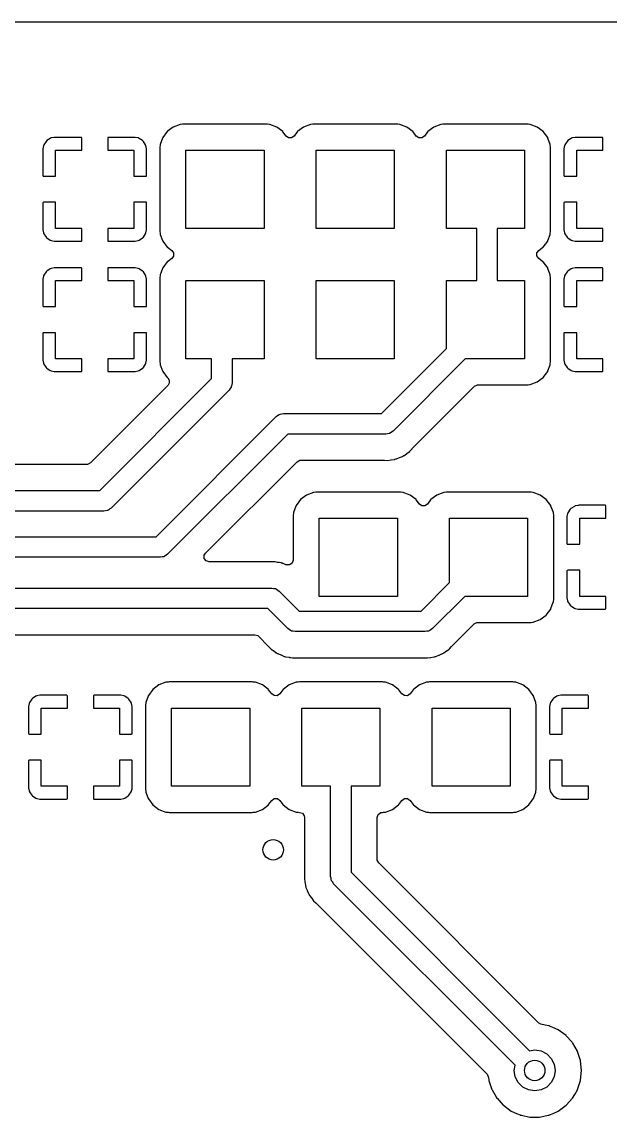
# Model space of a CAD drawing. Extents: x -0.18 to 2.18, y -0.18 to 2.58.
# Drawn here: x 1.201 to 1.652, y 1.736 to 2.576 of the extents above; entities that cross this region are included whole.
import ezdxf

# ---------------------------------------------------------------- set-up
doc = ezdxf.new("R2010")
doc.units = 0
doc.header["$MEASUREMENT"] = 0
doc.layers.add('BLACK', color=7, linetype='CONTINUOUS')

msp = doc.modelspace()

# ---------------------------------------------------------------- linework, layer by layer
at = {"layer": 'BLACK', "linetype": 'CONTINUOUS'}
for p, q in [((-0.172146, 2.57604), (2.17215, 2.57604)), ((1.31698, 2.49538), (1.31239, 2.49194)), ((1.32235, 2.49739), (1.31698, 2.49538)), ((1.32259, 2.49742), (1.32235, 2.49739)), ((1.32401, 2.49757), (1.32259, 2.49742)), ((1.32259, 2.49742), (1.32259, 2.49742)), ((1.3248, 2.49766), (1.32401, 2.49757)), ((1.38859, 2.49766), (1.3248, 2.49766)), ((1.38938, 2.49757), (1.38859, 2.49766)), ((1.39079, 2.49742), (1.38938, 2.49757)), ((1.39104, 2.49739), (1.39079, 2.49742)), ((1.39079, 2.49742), (1.39079, 2.49742)), ((1.39641, 2.49538), (1.39104, 2.49739)), ((1.40099, 2.49194), (1.39641, 2.49538)), ((1.41698, 2.49538), (1.41239, 2.49194)), ((1.42235, 2.49739), (1.41698, 2.49538)), ((1.42259, 2.49742), (1.42235, 2.49739)), ((1.42401, 2.49757), (1.42259, 2.49742)), ((1.42259, 2.49742), (1.42259, 2.49742)), ((1.4248, 2.49766), (1.42401, 2.49757)), ((1.48859, 2.49766), (1.4248, 2.49766)), ((1.48938, 2.49757), (1.48859, 2.49766)), ((1.49079, 2.49742), (1.48938, 2.49757)), ((1.49104, 2.49739), (1.49079, 2.49742)), ((1.49079, 2.49742), (1.49079, 2.49742)), ((1.49641, 2.49538), (1.49104, 2.49739)), ((1.50099, 2.49194), (1.49641, 2.49538)), ((1.51698, 2.49538), (1.51239, 2.49194)), ((1.52235, 2.49739), (1.51698, 2.49538)), ((1.52259, 2.49742), (1.52235, 2.49739)), ((1.52401, 2.49757), (1.52259, 2.49742)), ((1.52259, 2.49742), (1.52259, 2.49742)), ((1.5248, 2.49766), (1.52401, 2.49757)), ((1.58859, 2.49766), (1.5248, 2.49766)), ((1.58938, 2.49757), (1.58859, 2.49766)), ((1.59079, 2.49742), (1.58938, 2.49757)), ((1.59104, 2.49739), (1.59079, 2.49742)), ((1.59079, 2.49742), (1.59079, 2.49742)), ((1.59641, 2.49538), (1.59104, 2.49739)), ((1.60099, 2.49194), (1.59641, 2.49538)), ((1.22323, 2.48698), (1.22253, 2.4867)), ((1.22554, 2.48744), (1.22323, 2.48698)), ((1.22591, 2.48748), (1.22554, 2.48744)), ((1.24637, 2.48748), (1.22591, 2.48748)), ((1.24653, 2.48736), (1.24637, 2.48748)), ((1.24669, 2.48686), (1.24653, 2.48736)), ((1.24669, 2.47764), (1.24669, 2.48686)), ((1.26681, 2.48732), (1.26669, 2.48716)), ((1.26669, 2.48716), (1.26669, 2.47764)), ((1.26731, 2.48748), (1.26681, 2.48732)), ((1.28747, 2.48748), (1.26731, 2.48748)), ((1.28785, 2.48744), (1.28747, 2.48748)), ((1.29016, 2.48698), (1.28785, 2.48744)), ((1.29085, 2.4867), (1.29016, 2.48698)), ((1.30877, 2.48686), (1.30694, 2.48198)), ((1.30885, 2.48709), (1.30877, 2.48686)), ((1.30895, 2.48735), (1.30885, 2.48709)), ((1.30885, 2.48709), (1.30885, 2.48709)), ((1.31239, 2.49194), (1.30895, 2.48735)), ((1.40116, 2.49172), (1.40099, 2.49194)), ((1.40357, 2.4885), (1.40116, 2.49172)), ((1.40116, 2.49172), (1.40116, 2.49172)), ((1.40543, 2.48715), (1.40357, 2.4885)), ((1.40784, 2.48711), (1.40543, 2.48715)), ((1.40981, 2.4885), (1.40784, 2.48711)), ((1.41222, 2.49172), (1.40981, 2.4885)), ((1.41239, 2.49194), (1.41222, 2.49172)), ((1.41222, 2.49172), (1.41222, 2.49172)), ((1.50116, 2.49172), (1.50099, 2.49194)), ((1.50357, 2.4885), (1.50116, 2.49172)), ((1.50116, 2.49172), (1.50116, 2.49172)), ((1.50543, 2.48715), (1.50357, 2.4885)), ((1.50784, 2.48711), (1.50543, 2.48715)), ((1.50981, 2.4885), (1.50784, 2.48711)), ((1.51222, 2.49172), (1.50981, 2.4885)), ((1.51239, 2.49194), (1.51222, 2.49172)), ((1.51222, 2.49172), (1.51222, 2.49172)), ((1.60443, 2.48735), (1.60099, 2.49194)), ((1.60453, 2.48709), (1.60443, 2.48735)), ((1.60462, 2.48686), (1.60453, 2.48709)), ((1.60453, 2.48709), (1.60453, 2.48709)), ((1.60645, 2.48198), (1.60462, 2.48686)), ((1.62323, 2.48698), (1.62253, 2.4867)), ((1.62554, 2.48744), (1.62323, 2.48698)), ((1.62591, 2.48748), (1.62554, 2.48744)), ((1.64637, 2.48748), (1.62591, 2.48748)), ((1.64653, 2.48736), (1.64637, 2.48748)), ((1.64669, 2.48686), (1.64653, 2.48736)), ((1.64669, 2.47764), (1.64669, 2.48686)), ((1.21689, 2.47879), (1.21685, 2.47842)), ((1.21735, 2.4811), (1.21689, 2.47879)), ((1.21763, 2.4818), (1.21735, 2.4811)), ((1.21938, 2.48441), (1.21763, 2.4818)), ((1.21992, 2.48495), (1.21938, 2.48441)), ((1.22253, 2.4867), (1.21992, 2.48495)), ((1.29347, 2.48495), (1.29085, 2.4867)), ((1.294, 2.48441), (1.29347, 2.48495)), ((1.29575, 2.4818), (1.294, 2.48441)), ((1.29604, 2.4811), (1.29575, 2.4818)), ((1.2965, 2.47879), (1.29604, 2.4811)), ((1.29654, 2.47842), (1.2965, 2.47879)), ((1.30694, 2.48198), (1.30667, 2.47953)), ((1.30667, 2.47953), (1.30667, 2.41574)), ((1.60671, 2.47953), (1.60645, 2.48198)), ((1.60671, 2.41574), (1.60671, 2.47953)), ((1.61689, 2.47879), (1.61685, 2.47842)), ((1.61735, 2.4811), (1.61689, 2.47879)), ((1.61763, 2.4818), (1.61735, 2.4811)), ((1.61938, 2.48441), (1.61763, 2.4818)), ((1.61992, 2.48495), (1.61938, 2.48441)), ((1.62253, 2.4867), (1.61992, 2.48495)), ((1.21685, 2.47842), (1.21685, 2.45826)), ((1.22669, 2.45764), (1.22669, 2.47764)), ((1.22669, 2.47764), (1.24669, 2.47764)), ((1.26669, 2.47764), (1.28669, 2.47764)), ((1.28669, 2.47764), (1.28669, 2.45764)), ((1.29654, 2.45796), (1.29654, 2.47842)), ((1.32669, 2.41764), (1.32669, 2.47764)), ((1.32669, 2.47764), (1.38669, 2.47764)), ((1.38669, 2.47764), (1.38669, 2.41764)), ((1.42669, 2.41764), (1.42669, 2.47764)), ((1.42669, 2.47764), (1.48669, 2.47764)), ((1.48669, 2.47764), (1.48669, 2.41764)), ((1.52669, 2.41764), (1.52669, 2.47764)), ((1.52669, 2.47764), (1.58669, 2.47764)), ((1.58669, 2.47764), (1.58669, 2.41764)), ((1.61685, 2.47842), (1.61685, 2.45826)), ((1.62669, 2.45764), (1.62669, 2.47764)), ((1.62669, 2.47764), (1.64669, 2.47764)), ((1.21685, 2.45826), (1.21701, 2.45776)), ((1.21701, 2.45776), (1.21717, 2.45764)), ((1.21717, 2.45764), (1.22669, 2.45764)), ((1.28669, 2.45764), (1.29592, 2.45764)), ((1.29592, 2.45764), (1.29642, 2.4578)), ((1.29642, 2.4578), (1.29654, 2.45796)), ((1.61685, 2.45826), (1.61701, 2.45776)), ((1.61701, 2.45776), (1.61717, 2.45764)), ((1.61717, 2.45764), (1.62669, 2.45764)), ((1.21697, 2.43748), (1.21685, 2.43731)), ((1.21685, 2.43731), (1.21685, 2.41686)), ((1.21747, 2.43764), (1.21697, 2.43748)), ((1.22669, 2.43764), (1.21747, 2.43764)), ((1.22669, 2.41764), (1.22669, 2.43764)), ((1.29621, 2.43764), (1.28669, 2.43764)), ((1.28669, 2.43764), (1.28669, 2.41764)), ((1.29637, 2.43752), (1.29621, 2.43764)), ((1.29654, 2.43702), (1.29637, 2.43752)), ((1.29654, 2.41686), (1.29654, 2.43702)), ((1.61697, 2.43748), (1.61685, 2.43731)), ((1.61685, 2.43731), (1.61685, 2.41686)), ((1.61747, 2.43764), (1.61697, 2.43748)), ((1.62669, 2.43764), (1.61747, 2.43764)), ((1.62669, 2.41764), (1.62669, 2.43764)), ((1.21685, 2.41686), (1.21689, 2.41648)), ((1.21689, 2.41648), (1.21735, 2.41417)), ((1.21735, 2.41417), (1.21763, 2.41348)), ((1.21763, 2.41348), (1.21938, 2.41086)), ((1.24669, 2.41764), (1.22669, 2.41764)), ((1.24669, 2.40812), (1.24669, 2.41764)), ((1.28669, 2.41764), (1.26669, 2.41764)), ((1.26669, 2.41764), (1.26669, 2.40841)), ((1.294, 2.41086), (1.29575, 2.41348)), ((1.29575, 2.41348), (1.29604, 2.41417)), ((1.29604, 2.41417), (1.2965, 2.41648)), ((1.2965, 2.41648), (1.29654, 2.41686)), ((1.30667, 2.41574), (1.30694, 2.41329)), ((1.30694, 2.41329), (1.30702, 2.41307)), ((1.30702, 2.41307), (1.30881, 2.40829)), ((1.38669, 2.41764), (1.32669, 2.41764)), ((1.48669, 2.41764), (1.42669, 2.41764)), ((1.55, 2.41764), (1.52669, 2.41764)), ((1.55, 2.37764), (1.55, 2.41764)), ((1.58669, 2.41764), (1.56575, 2.41764)), ((1.56575, 2.41764), (1.56575, 2.37764)), ((1.60457, 2.40829), (1.60636, 2.41307)), ((1.60636, 2.41307), (1.60645, 2.41329)), ((1.60645, 2.41329), (1.60671, 2.41574)), ((1.61685, 2.41686), (1.61689, 2.41648)), ((1.61689, 2.41648), (1.61735, 2.41417)), ((1.61735, 2.41417), (1.61763, 2.41348)), ((1.61763, 2.41348), (1.61938, 2.41086)), ((1.64669, 2.41764), (1.62669, 2.41764)), ((1.64669, 2.40812), (1.64669, 2.41764)), ((1.21938, 2.41086), (1.21992, 2.41033)), ((1.21992, 2.41033), (1.22253, 2.40858)), ((1.22253, 2.40858), (1.22323, 2.40829)), ((1.22323, 2.40829), (1.22554, 2.40783)), ((1.22554, 2.40783), (1.22591, 2.4078)), ((1.22591, 2.4078), (1.24608, 2.4078)), ((1.24608, 2.4078), (1.24657, 2.40796)), ((1.24657, 2.40796), (1.24669, 2.40812)), ((1.26669, 2.40841), (1.26686, 2.40791)), ((1.26686, 2.40791), (1.26702, 2.4078)), ((1.26702, 2.4078), (1.28747, 2.4078)), ((1.28747, 2.4078), (1.28785, 2.40783)), ((1.28785, 2.40783), (1.29016, 2.40829)), ((1.29016, 2.40829), (1.29085, 2.40858)), ((1.29085, 2.40858), (1.29347, 2.41033)), ((1.29347, 2.41033), (1.294, 2.41086)), ((1.30881, 2.40829), (1.30895, 2.40793)), ((1.30895, 2.40793), (1.31239, 2.40334)), ((1.31239, 2.40334), (1.31261, 2.40317)), ((1.31261, 2.40317), (1.31261, 2.40317)), ((1.31261, 2.40317), (1.31583, 2.40076)), ((1.59755, 2.40076), (1.60077, 2.40317)), ((1.60077, 2.40317), (1.60099, 2.40334)), ((1.60077, 2.40317), (1.60077, 2.40317)), ((1.60099, 2.40334), (1.60443, 2.40793)), ((1.60443, 2.40793), (1.60457, 2.40829)), ((1.61938, 2.41086), (1.61992, 2.41033)), ((1.61992, 2.41033), (1.62253, 2.40858)), ((1.62253, 2.40858), (1.62323, 2.40829)), ((1.62323, 2.40829), (1.62554, 2.40783)), ((1.62554, 2.40783), (1.62591, 2.4078)), ((1.62591, 2.4078), (1.64608, 2.4078)), ((1.64608, 2.4078), (1.64657, 2.40796)), ((1.64657, 2.40796), (1.64669, 2.40812)), ((1.31583, 2.39452), (1.31261, 2.39211)), ((1.31583, 2.40076), (1.31722, 2.39879)), ((1.31718, 2.39638), (1.31583, 2.39452)), ((1.31722, 2.39879), (1.31718, 2.39638)), ((1.59617, 2.39649), (1.5962, 2.3989)), ((1.59755, 2.39452), (1.59617, 2.39649)), ((1.5962, 2.3989), (1.59755, 2.40076)), ((1.60077, 2.39211), (1.59755, 2.39452)), ((1.22253, 2.3867), (1.21992, 2.38495)), ((1.22323, 2.38698), (1.22253, 2.3867)), ((1.22554, 2.38744), (1.22323, 2.38698)), ((1.22591, 2.38748), (1.22554, 2.38744)), ((1.24637, 2.38748), (1.22591, 2.38748)), ((1.24653, 2.38736), (1.24637, 2.38748)), ((1.24669, 2.38686), (1.24653, 2.38736)), ((1.24669, 2.37764), (1.24669, 2.38686)), ((1.26681, 2.38732), (1.26669, 2.38716)), ((1.26669, 2.38716), (1.26669, 2.37764)), ((1.26731, 2.38748), (1.26681, 2.38732)), ((1.28747, 2.38748), (1.26731, 2.38748)), ((1.28785, 2.38744), (1.28747, 2.38748)), ((1.29016, 2.38698), (1.28785, 2.38744)), ((1.29085, 2.3867), (1.29016, 2.38698)), ((1.29347, 2.38495), (1.29085, 2.3867)), ((1.30877, 2.38686), (1.30694, 2.38198)), ((1.30885, 2.38709), (1.30877, 2.38686)), ((1.30895, 2.38735), (1.30885, 2.38709)), ((1.30885, 2.38709), (1.30885, 2.38709)), ((1.31239, 2.39194), (1.30895, 2.38735)), ((1.31261, 2.39211), (1.31239, 2.39194)), ((1.31261, 2.39211), (1.31261, 2.39211)), ((1.60099, 2.39194), (1.60077, 2.39211)), ((1.60077, 2.39211), (1.60077, 2.39211)), ((1.60443, 2.38735), (1.60099, 2.39194)), ((1.60453, 2.38709), (1.60443, 2.38735)), ((1.60462, 2.38686), (1.60453, 2.38709)), ((1.60453, 2.38709), (1.60453, 2.38709)), ((1.60645, 2.38198), (1.60462, 2.38686)), ((1.62253, 2.3867), (1.61992, 2.38495)), ((1.62323, 2.38698), (1.62253, 2.3867)), ((1.62554, 2.38744), (1.62323, 2.38698)), ((1.62591, 2.38748), (1.62554, 2.38744)), ((1.64637, 2.38748), (1.62591, 2.38748)), ((1.64653, 2.38736), (1.64637, 2.38748)), ((1.64669, 2.38686), (1.64653, 2.38736)), ((1.64669, 2.37764), (1.64669, 2.38686)), ((1.21689, 2.37879), (1.21685, 2.37842)), ((1.21685, 2.37842), (1.21685, 2.35826)), ((1.21735, 2.3811), (1.21689, 2.37879)), ((1.21763, 2.3818), (1.21735, 2.3811)), ((1.21938, 2.38441), (1.21763, 2.3818)), ((1.21992, 2.38495), (1.21938, 2.38441)), ((1.22669, 2.35764), (1.22669, 2.37764)), ((1.22669, 2.37764), (1.24669, 2.37764)), ((1.26669, 2.37764), (1.28669, 2.37764)), ((1.28669, 2.37764), (1.28669, 2.35764)), ((1.294, 2.38441), (1.29347, 2.38495)), ((1.29575, 2.3818), (1.294, 2.38441)), ((1.29604, 2.3811), (1.29575, 2.3818)), ((1.2965, 2.37879), (1.29604, 2.3811)), ((1.29654, 2.37842), (1.2965, 2.37879)), ((1.29654, 2.35796), (1.29654, 2.37842)), ((1.30694, 2.38198), (1.30667, 2.37953)), ((1.30667, 2.37953), (1.30667, 2.31574)), ((1.32669, 2.31764), (1.32669, 2.37764)), ((1.32669, 2.37764), (1.38669, 2.37764)), ((1.38669, 2.37764), (1.38669, 2.31764)), ((1.42669, 2.31764), (1.42669, 2.37764)), ((1.42669, 2.37764), (1.48669, 2.37764)), ((1.48669, 2.37764), (1.48669, 2.31764)), ((1.52669, 2.32543), (1.52669, 2.37764)), ((1.52669, 2.37764), (1.55, 2.37764)), ((1.56575, 2.37764), (1.58669, 2.37764)), ((1.58669, 2.37764), (1.58669, 2.31764)), ((1.60671, 2.37953), (1.60645, 2.38198)), ((1.60671, 2.31574), (1.60671, 2.37953)), ((1.61689, 2.37879), (1.61685, 2.37842)), ((1.61685, 2.37842), (1.61685, 2.35826)), ((1.61735, 2.3811), (1.61689, 2.37879)), ((1.61763, 2.3818), (1.61735, 2.3811)), ((1.61938, 2.38441), (1.61763, 2.3818)), ((1.61992, 2.38495), (1.61938, 2.38441)), ((1.62669, 2.35764), (1.62669, 2.37764)), ((1.62669, 2.37764), (1.64669, 2.37764)), ((1.21685, 2.35826), (1.21701, 2.35776)), ((1.21701, 2.35776), (1.21717, 2.35764)), ((1.21717, 2.35764), (1.22669, 2.35764)), ((1.28669, 2.35764), (1.29592, 2.35764)), ((1.29592, 2.35764), (1.29642, 2.3578)), ((1.29642, 2.3578), (1.29654, 2.35796)), ((1.61685, 2.35826), (1.61701, 2.35776)), ((1.61701, 2.35776), (1.61717, 2.35764)), ((1.61717, 2.35764), (1.62669, 2.35764)), ((1.21697, 2.33748), (1.21685, 2.33731)), ((1.21685, 2.33731), (1.21685, 2.31686)), ((1.21747, 2.33764), (1.21697, 2.33748)), ((1.22669, 2.33764), (1.21747, 2.33764)), ((1.22669, 2.31764), (1.22669, 2.33764)), ((1.29621, 2.33764), (1.28669, 2.33764)), ((1.28669, 2.33764), (1.28669, 2.31764)), ((1.29637, 2.33752), (1.29621, 2.33764)), ((1.29654, 2.33702), (1.29637, 2.33752)), ((1.29654, 2.31686), (1.29654, 2.33702)), ((1.61697, 2.33748), (1.61685, 2.33731)), ((1.61685, 2.33731), (1.61685, 2.31686)), ((1.61747, 2.33764), (1.61697, 2.33748)), ((1.62669, 2.33764), (1.61747, 2.33764)), ((1.62669, 2.31764), (1.62669, 2.33764)), ((1.47686, 2.27559), (1.52669, 2.32543)), ((1.21685, 2.31686), (1.21689, 2.31648)), ((1.21689, 2.31648), (1.21735, 2.31417)), ((1.21735, 2.31417), (1.21763, 2.31348)), ((1.21763, 2.31348), (1.21938, 2.31086)), ((1.21938, 2.31086), (1.21992, 2.31033)), ((1.24669, 2.31764), (1.22669, 2.31764)), ((1.24669, 2.30812), (1.24669, 2.31764)), ((1.28669, 2.31764), (1.26669, 2.31764)), ((1.26669, 2.31764), (1.26669, 2.30841)), ((1.29347, 2.31033), (1.294, 2.31086)), ((1.294, 2.31086), (1.29575, 2.31348)), ((1.29575, 2.31348), (1.29604, 2.31417)), ((1.29604, 2.31417), (1.2965, 2.31648)), ((1.2965, 2.31648), (1.29654, 2.31686)), ((1.30667, 2.31574), (1.30694, 2.31329)), ((1.30694, 2.31329), (1.30702, 2.31307)), ((1.30702, 2.31307), (1.30881, 2.30829)), ((1.34646, 2.31764), (1.32669, 2.31764)), ((1.34646, 2.30247), (1.34646, 2.31764)), ((1.38669, 2.31764), (1.3622, 2.31764)), ((1.3622, 2.31764), (1.3622, 2.2992)), ((1.48669, 2.31764), (1.42669, 2.31764)), ((1.54117, 2.31764), (1.48568, 2.26214)), ((1.58669, 2.31764), (1.54117, 2.31764)), ((1.60457, 2.30829), (1.60636, 2.31307)), ((1.60636, 2.31307), (1.60645, 2.31329)), ((1.60645, 2.31329), (1.60671, 2.31574)), ((1.61685, 2.31686), (1.61689, 2.31648)), ((1.61689, 2.31648), (1.61735, 2.31417)), ((1.61735, 2.31417), (1.61763, 2.31348)), ((1.61763, 2.31348), (1.61938, 2.31086)), ((1.61938, 2.31086), (1.61992, 2.31033)), ((1.64669, 2.31764), (1.62669, 2.31764)), ((1.64669, 2.30812), (1.64669, 2.31764)), ((1.21992, 2.31033), (1.22253, 2.30858)), ((1.22253, 2.30858), (1.22323, 2.30829)), ((1.22323, 2.30829), (1.22554, 2.30783)), ((1.22554, 2.30783), (1.22591, 2.3078)), ((1.22591, 2.3078), (1.24608, 2.3078)), ((1.24608, 2.3078), (1.24657, 2.30796)), ((1.24657, 2.30796), (1.24669, 2.30812)), ((1.26052, 2.21654), (1.34646, 2.30247)), ((1.26669, 2.30841), (1.26686, 2.30791)), ((1.26686, 2.30791), (1.26702, 2.3078)), ((1.26702, 2.3078), (1.28747, 2.3078)), ((1.28747, 2.3078), (1.28785, 2.30783)), ((1.28785, 2.30783), (1.29016, 2.30829)), ((1.29016, 2.30829), (1.29085, 2.30858)), ((1.29085, 2.30858), (1.29347, 2.31033)), ((1.30881, 2.30829), (1.30895, 2.30793)), ((1.30895, 2.30793), (1.31239, 2.30334)), ((1.31239, 2.30334), (1.31261, 2.30317)), ((1.31261, 2.30317), (1.31281, 2.30297)), ((1.31281, 2.30297), (1.31277, 2.30293)), ((1.31277, 2.30293), (1.31396, 2.30123)), ((1.59641, 2.2999), (1.60099, 2.30334)), ((1.60099, 2.30334), (1.60443, 2.30793)), ((1.60443, 2.30793), (1.60457, 2.30829)), ((1.61992, 2.31033), (1.62253, 2.30858)), ((1.62253, 2.30858), (1.62323, 2.30829)), ((1.62323, 2.30829), (1.62554, 2.30783)), ((1.62554, 2.30783), (1.62591, 2.3078)), ((1.62591, 2.3078), (1.64608, 2.3078)), ((1.64608, 2.3078), (1.64657, 2.30796)), ((1.64657, 2.30796), (1.64669, 2.30812)), ((1.31299, 2.29732), (1.25337, 2.2377)), ((1.3599, 2.29364), (1.26934, 2.20308)), ((1.31393, 2.29882), (1.31299, 2.29732)), ((1.31396, 2.30123), (1.31393, 2.29882)), ((1.3606, 2.29476), (1.3599, 2.29364)), ((1.36142, 2.29579), (1.3606, 2.29476)), ((1.36152, 2.29623), (1.36142, 2.29579)), ((1.36176, 2.29661), (1.36152, 2.29623)), ((1.36191, 2.29792), (1.36176, 2.29661)), ((1.3622, 2.2992), (1.36191, 2.29792)), ((1.50051, 2.24866), (1.54833, 2.29648)), ((1.54833, 2.29648), (1.55047, 2.29757)), ((1.55047, 2.29757), (1.55108, 2.29762)), ((1.55108, 2.29762), (1.58859, 2.29762)), ((1.58859, 2.29762), (1.58938, 2.2977)), ((1.58938, 2.2977), (1.59079, 2.29786)), ((1.59079, 2.29786), (1.59104, 2.29788)), ((1.59079, 2.29786), (1.59079, 2.29786)), ((1.59104, 2.29788), (1.59641, 2.2999)), ((1.30383, 2.1811), (1.39602, 2.27329)), ((1.39602, 2.27329), (1.39713, 2.27399)), ((1.39713, 2.27399), (1.39816, 2.27481)), ((1.39816, 2.27481), (1.3986, 2.27491)), ((1.3986, 2.27491), (1.39899, 2.27515)), ((1.39899, 2.27515), (1.40029, 2.2753)), ((1.40029, 2.2753), (1.40157, 2.27559)), ((1.40157, 2.27559), (1.47686, 2.27559)), ((1.4814, 2.26014), (1.48012, 2.25984)), ((1.48271, 2.26028), (1.4814, 2.26014)), ((1.48309, 2.26052), (1.48271, 2.26028)), ((1.48353, 2.26062), (1.48309, 2.26052)), ((1.48456, 2.26144), (1.48353, 2.26062)), ((1.48568, 2.26214), (1.48456, 2.26144)), ((1.40484, 2.25984), (1.31264, 2.16765)), ((1.48012, 2.25984), (1.40484, 2.25984)), ((1.49344, 2.24303), (1.49408, 2.24338)), ((1.49408, 2.24338), (1.49442, 2.24353)), ((1.49442, 2.24353), (1.49644, 2.24508)), ((1.49644, 2.24508), (1.4966, 2.2452)), ((1.4966, 2.2452), (1.49851, 2.24651)), ((1.49851, 2.24651), (1.4987, 2.24664)), ((1.4987, 2.24664), (1.50035, 2.24849)), ((1.50035, 2.24849), (1.50051, 2.24866)), ((1.25061, 2.23656), (0.804252, 2.23656)), ((1.25122, 2.2366), (1.25061, 2.23656)), ((1.25337, 2.2377), (1.25122, 2.2366)), ((1.34171, 2.16841), (1.41199, 2.23868)), ((1.41199, 2.23868), (1.41413, 2.23977)), ((1.41413, 2.23977), (1.41474, 2.23982)), ((1.41474, 2.23982), (1.47902, 2.23982)), ((1.47902, 2.23982), (1.47928, 2.23981)), ((1.47928, 2.23981), (1.48159, 2.23966)), ((1.48159, 2.23966), (1.48182, 2.2397)), ((1.48182, 2.2397), (1.48409, 2.24009)), ((1.48182, 2.2397), (1.48182, 2.2397)), ((1.48409, 2.24009), (1.4843, 2.24012)), ((1.4843, 2.24012), (1.48659, 2.2404)), ((1.48659, 2.2404), (1.48682, 2.24043)), ((1.48659, 2.2404), (1.48659, 2.2404)), ((1.48682, 2.24043), (1.48704, 2.24051)), ((1.48704, 2.24051), (1.48717, 2.24056)), ((1.48704, 2.24051), (1.48704, 2.24051)), ((1.48717, 2.24056), (1.48787, 2.24075)), ((1.48787, 2.24075), (1.48791, 2.24076)), ((1.48791, 2.24076), (1.48824, 2.24082)), ((1.48824, 2.24082), (1.49057, 2.24184)), ((1.49057, 2.24184), (1.49076, 2.24192)), ((1.49076, 2.24192), (1.49292, 2.24273)), ((1.49292, 2.24273), (1.49314, 2.24282)), ((1.49314, 2.24282), (1.49344, 2.24303)), ((0.80315, 2.21654), (1.26052, 2.21654)), ((1.41475, 2.20966), (1.41131, 2.20507)), ((1.41934, 2.2131), (1.41475, 2.20966)), ((1.42471, 2.21511), (1.41934, 2.2131)), ((1.42495, 2.21513), (1.42471, 2.21511)), ((1.42496, 2.21513), (1.42495, 2.21513)), ((1.42637, 2.21529), (1.42496, 2.21513)), ((1.42716, 2.21537), (1.42637, 2.21529)), ((1.49095, 2.21537), (1.42716, 2.21537)), ((1.49174, 2.21529), (1.49095, 2.21537)), ((1.49316, 2.21513), (1.49174, 2.21529)), ((1.4934, 2.21511), (1.49316, 2.21513)), ((1.49316, 2.21513), (1.49316, 2.21513)), ((1.49877, 2.2131), (1.4934, 2.21511)), ((1.50336, 2.20966), (1.49877, 2.2131)), ((1.50352, 2.20943), (1.50336, 2.20966)), ((1.51475, 2.20966), (1.51459, 2.20943)), ((1.51934, 2.2131), (1.51475, 2.20966)), ((1.52471, 2.21511), (1.51934, 2.2131)), ((1.52495, 2.21513), (1.52471, 2.21511)), ((1.52496, 2.21513), (1.52495, 2.21513)), ((1.52637, 2.21529), (1.52496, 2.21513)), ((1.52716, 2.21537), (1.52637, 2.21529)), ((1.59095, 2.21537), (1.52716, 2.21537)), ((1.59174, 2.21529), (1.59095, 2.21537)), ((1.59316, 2.21513), (1.59174, 2.21529)), ((1.5934, 2.21511), (1.59316, 2.21513)), ((1.59316, 2.21513), (1.59316, 2.21513)), ((1.59877, 2.2131), (1.5934, 2.21511)), ((1.60336, 2.20966), (1.59877, 2.2131)), ((1.6068, 2.20507), (1.60336, 2.20966)), ((1.26637, 2.20123), (1.26506, 2.20108)), ((1.26675, 2.20147), (1.26637, 2.20123)), ((1.26719, 2.20157), (1.26675, 2.20147)), ((1.26822, 2.20239), (1.26719, 2.20157)), ((1.26934, 2.20308), (1.26822, 2.20239)), ((1.41113, 2.20458), (1.4093, 2.1997)), ((1.41122, 2.20481), (1.41113, 2.20458)), ((1.41131, 2.20507), (1.41122, 2.20481)), ((1.41122, 2.20481), (1.41122, 2.20481)), ((1.50594, 2.20621), (1.50352, 2.20943)), ((1.50352, 2.20943), (1.50352, 2.20943)), ((1.5078, 2.20486), (1.50594, 2.20621)), ((1.5102, 2.20483), (1.5078, 2.20486)), ((1.51217, 2.20621), (1.5102, 2.20483)), ((1.51459, 2.20943), (1.51217, 2.20621)), ((1.51459, 2.20943), (1.51459, 2.20943)), ((1.60689, 2.20481), (1.6068, 2.20507)), ((1.60698, 2.20458), (1.60689, 2.20481)), ((1.60689, 2.20481), (1.60689, 2.20481)), ((1.60881, 2.1997), (1.60698, 2.20458)), ((1.62175, 2.20213), (1.62, 2.19951)), ((1.62228, 2.20266), (1.62175, 2.20213)), ((1.6249, 2.20441), (1.62228, 2.20266)), ((1.62559, 2.2047), (1.6249, 2.20441)), ((1.6279, 2.20516), (1.62559, 2.2047)), ((1.62828, 2.2052), (1.6279, 2.20516)), ((1.64873, 2.2052), (1.62828, 2.2052)), ((1.64889, 2.20508), (1.64873, 2.2052)), ((1.64906, 2.20458), (1.64889, 2.20508)), ((1.64906, 2.19535), (1.64906, 2.20458)), ((1.26378, 2.20079), (0.806411, 2.20079)), ((1.26506, 2.20108), (1.26378, 2.20079)), ((1.4093, 2.1997), (1.40904, 2.19725)), ((1.40904, 2.19725), (1.40904, 2.16315)), ((1.42906, 2.13535), (1.42906, 2.19535)), ((1.42906, 2.19535), (1.48906, 2.19535)), ((1.48906, 2.19535), (1.48906, 2.13535)), ((1.52906, 2.1459), (1.52906, 2.19535)), ((1.52906, 2.19535), (1.58906, 2.19535)), ((1.58906, 2.19535), (1.58906, 2.13535)), ((1.60907, 2.19725), (1.60881, 2.1997)), ((1.60907, 2.13346), (1.60907, 2.19725)), ((1.61925, 2.19651), (1.61921, 2.19613)), ((1.61921, 2.19613), (1.61921, 2.17597)), ((1.61971, 2.19882), (1.61925, 2.19651)), ((1.62, 2.19951), (1.61971, 2.19882)), ((1.62906, 2.17535), (1.62906, 2.19535)), ((1.62906, 2.19535), (1.64906, 2.19535)), ((0.929134, 2.1811), (1.30383, 2.1811)), ((1.31264, 2.16765), (1.31153, 2.16695)), ((1.34076, 2.16685), (1.34171, 2.16841)), ((1.61921, 2.17597), (1.61937, 2.17547)), ((1.61937, 2.17547), (1.61954, 2.17535)), ((1.61954, 2.17535), (1.62906, 2.17535)), ((1.30709, 2.16535), (0.932395, 2.16535)), ((1.30837, 2.16565), (1.30709, 2.16535)), ((1.30968, 2.16579), (1.30837, 2.16565)), ((1.31006, 2.16603), (1.30968, 2.16579)), ((1.3105, 2.16613), (1.31006, 2.16603)), ((1.31153, 2.16695), (1.3105, 2.16613)), ((1.34076, 2.16445), (1.34076, 2.16685)), ((1.34218, 2.1625), (1.34076, 2.16445)), ((1.34447, 2.16175), (1.34218, 2.1625)), ((1.39182, 2.16175), (1.34447, 2.16175)), ((1.39204, 2.16176), (1.39182, 2.16175)), ((1.39209, 2.16176), (1.39204, 2.16176)), ((1.39452, 2.1619), (1.39209, 2.16176)), ((1.39529, 2.16176), (1.39452, 2.1619)), ((1.39702, 2.16144), (1.39529, 2.16176)), ((1.39722, 2.16141), (1.39702, 2.16144)), ((1.39828, 2.16127), (1.39722, 2.16141)), ((1.39974, 2.16107), (1.39828, 2.16127)), ((1.40009, 2.16094), (1.39974, 2.16107)), ((1.40079, 2.16074), (1.40009, 2.16094)), ((1.40093, 2.16071), (1.40079, 2.16074)), ((1.40116, 2.16067), (1.40093, 2.16071)), ((1.40093, 2.16071), (1.40093, 2.16071)), ((1.40137, 2.16057), (1.40116, 2.16067)), ((1.40348, 2.15962), (1.40137, 2.16057)), ((1.40137, 2.16057), (1.40137, 2.16057)), ((1.40366, 2.15954), (1.40348, 2.15962)), ((1.4037, 2.15953), (1.40366, 2.15954)), ((1.40372, 2.15952), (1.4037, 2.15953)), ((1.40634, 2.15945), (1.40372, 2.15952)), ((1.40829, 2.16086), (1.40634, 2.15945)), ((1.40904, 2.16315), (1.40829, 2.16086)), ((1.61933, 2.15519), (1.61921, 2.15503)), ((1.61921, 2.15503), (1.61921, 2.13458)), ((1.61983, 2.15535), (1.61933, 2.15519)), ((1.62906, 2.15535), (1.61983, 2.15535)), ((1.62906, 2.13535), (1.62906, 2.15535)), ((1.50719, 2.12404), (1.52906, 2.1459)), ((1.04094, 2.14173), (1.39277, 2.14173)), ((1.39277, 2.14173), (1.39405, 2.14144)), ((1.39405, 2.14144), (1.39536, 2.14129)), ((1.39536, 2.14129), (1.39574, 2.14105)), ((1.39574, 2.14105), (1.39618, 2.14095)), ((1.39618, 2.14095), (1.39721, 2.14013)), ((1.39721, 2.14013), (1.39832, 2.13943)), ((1.39832, 2.13943), (1.41371, 2.12404)), ((1.48906, 2.13535), (1.42906, 2.13535)), ((1.54078, 2.13535), (1.51601, 2.11058)), ((1.58906, 2.13535), (1.54078, 2.13535)), ((1.61921, 2.13458), (1.61925, 2.1342)), ((1.61925, 2.1342), (1.61971, 2.13189)), ((1.64906, 2.13535), (1.62906, 2.13535)), ((1.64906, 2.12584), (1.64906, 2.13535)), ((1.38949, 2.12598), (1.04421, 2.12598)), ((1.40488, 2.11059), (1.38949, 2.12598)), ((1.60336, 2.12105), (1.6068, 2.12564)), ((1.6068, 2.12564), (1.60693, 2.12601)), ((1.60693, 2.12601), (1.60872, 2.13078)), ((1.60872, 2.13078), (1.60881, 2.13101)), ((1.60881, 2.13101), (1.60907, 2.13346)), ((1.61971, 2.13189), (1.62, 2.13119)), ((1.62, 2.13119), (1.62175, 2.12858)), ((1.62175, 2.12858), (1.62228, 2.12804)), ((1.62228, 2.12804), (1.6249, 2.1263)), ((1.6249, 2.1263), (1.62559, 2.12601)), ((1.62559, 2.12601), (1.6279, 2.12555)), ((1.64844, 2.12551), (1.64894, 2.12567)), ((1.64894, 2.12567), (1.64906, 2.12584)), ((1.41371, 2.12404), (1.50719, 2.12404)), ((1.5934, 2.1156), (1.59877, 2.11761)), ((1.59877, 2.11761), (1.60336, 2.12105)), ((1.6279, 2.12555), (1.62828, 2.12551)), ((1.62828, 2.12551), (1.64844, 2.12551)), ((1.406, 2.10989), (1.40488, 2.11059)), ((1.40703, 2.10907), (1.406, 2.10989)), ((1.40747, 2.10897), (1.40703, 2.10907)), ((1.40785, 2.10873), (1.40747, 2.10897)), ((1.51343, 2.10897), (1.51304, 2.10872)), ((1.51387, 2.10907), (1.51343, 2.10897)), ((1.5149, 2.10989), (1.51387, 2.10907)), ((1.51601, 2.11058), (1.5149, 2.10989)), ((1.53084, 2.0971), (1.54793, 2.11419)), ((1.54793, 2.11419), (1.55008, 2.11529)), ((1.55008, 2.11529), (1.55069, 2.11533)), ((1.55069, 2.11533), (1.59095, 2.11533)), ((1.59095, 2.11533), (1.59174, 2.11542)), ((1.59174, 2.11542), (1.59316, 2.11557)), ((1.59316, 2.11557), (1.5934, 2.1156)), ((1.59316, 2.11557), (1.59316, 2.11557)), ((1.05411, 2.10596), (1.37959, 2.10596)), ((1.37959, 2.10596), (1.38188, 2.10522)), ((1.38188, 2.10522), (1.38234, 2.10482)), ((1.38234, 2.10482), (1.38995, 2.09722)), ((1.40916, 2.10858), (1.40785, 2.10873)), ((1.41044, 2.10829), (1.40916, 2.10858)), ((1.51045, 2.10829), (1.41044, 2.10829)), ((1.51173, 2.10858), (1.51045, 2.10829)), ((1.51304, 2.10872), (1.51173, 2.10858)), ((1.38995, 2.09722), (1.39013, 2.09702)), ((1.39013, 2.09702), (1.39165, 2.09528)), ((1.39165, 2.09528), (1.39184, 2.09514)), ((1.39184, 2.09514), (1.39184, 2.09514)), ((1.39184, 2.09514), (1.39212, 2.09495)), ((1.39212, 2.09495), (1.39373, 2.09382)), ((1.39373, 2.09382), (1.39389, 2.0937)), ((1.39389, 2.0937), (1.3959, 2.09213)), ((1.3959, 2.09213), (1.39623, 2.09197)), ((1.52442, 2.09183), (1.52476, 2.09198)), ((1.52476, 2.09198), (1.52677, 2.09352)), ((1.52677, 2.09352), (1.52694, 2.09364)), ((1.52694, 2.09364), (1.52884, 2.09495)), ((1.52884, 2.09495), (1.52903, 2.09508)), ((1.52903, 2.09508), (1.53069, 2.09694)), ((1.53069, 2.09694), (1.53084, 2.0971)), ((1.39623, 2.09197), (1.39687, 2.09161)), ((1.39687, 2.09161), (1.39717, 2.0914)), ((1.39717, 2.0914), (1.39774, 2.09118)), ((1.39774, 2.09118), (1.39954, 2.09047)), ((1.39954, 2.09047), (1.39973, 2.09039)), ((1.39973, 2.09039), (1.40205, 2.08935)), ((1.40205, 2.08935), (1.40228, 2.08931)), ((1.40228, 2.08931), (1.40228, 2.08931)), ((1.40228, 2.08931), (1.40241, 2.08928)), ((1.40241, 2.08928), (1.40312, 2.08908)), ((1.40312, 2.08908), (1.40325, 2.08903)), ((1.40325, 2.08903), (1.40325, 2.08903)), ((1.40325, 2.08903), (1.40346, 2.08895)), ((1.40346, 2.08895), (1.40599, 2.08861)), ((1.40599, 2.08861), (1.40619, 2.08858)), ((1.40619, 2.08858), (1.40693, 2.08844)), ((1.40693, 2.08844), (1.40846, 2.08816)), ((1.40846, 2.08816), (1.40846, 2.08816)), ((1.40846, 2.08816), (1.40869, 2.08812)), ((1.40869, 2.08812), (1.411, 2.08825)), ((1.411, 2.08825), (1.41117, 2.08826)), ((1.41117, 2.08826), (1.41139, 2.08827)), ((1.41139, 2.08827), (1.50935, 2.08827)), ((1.50935, 2.08827), (1.50962, 2.08826)), ((1.50962, 2.08826), (1.51192, 2.0881)), ((1.51192, 2.0881), (1.51215, 2.08814)), ((1.51215, 2.08814), (1.51443, 2.08854)), ((1.51215, 2.08814), (1.51215, 2.08814)), ((1.51443, 2.08854), (1.51463, 2.08857)), ((1.51463, 2.08857), (1.51692, 2.08885)), ((1.51692, 2.08885), (1.51715, 2.08887)), ((1.51692, 2.08885), (1.51692, 2.08885)), ((1.51715, 2.08887), (1.51737, 2.08896)), ((1.51737, 2.08896), (1.5175, 2.089)), ((1.51737, 2.08896), (1.51737, 2.08896)), ((1.5175, 2.089), (1.51821, 2.0892)), ((1.51821, 2.0892), (1.51824, 2.0892)), ((1.51824, 2.0892), (1.51857, 2.08926)), ((1.51857, 2.08926), (1.5209, 2.09028)), ((1.5209, 2.09028), (1.52109, 2.09036)), ((1.52109, 2.09036), (1.52325, 2.09118)), ((1.52325, 2.09118), (1.52347, 2.09126)), ((1.52347, 2.09126), (1.52378, 2.09147)), ((1.52378, 2.09147), (1.52442, 2.09183)), ((1.30596, 2.06743), (1.30137, 2.06399)), ((1.31133, 2.06944), (1.30596, 2.06743)), ((1.31157, 2.06947), (1.31133, 2.06944)), ((1.31299, 2.06962), (1.31157, 2.06947)), ((1.31157, 2.06947), (1.31157, 2.06947)), ((1.31377, 2.0697), (1.31299, 2.06962)), ((1.37756, 2.0697), (1.31377, 2.0697)), ((1.37835, 2.06962), (1.37756, 2.0697)), ((1.37977, 2.06947), (1.37835, 2.06962)), ((1.38001, 2.06944), (1.37977, 2.06947)), ((1.37977, 2.06947), (1.37977, 2.06947)), ((1.38538, 2.06743), (1.38001, 2.06944)), ((1.38997, 2.06399), (1.38538, 2.06743)), ((1.40596, 2.06743), (1.40137, 2.06399)), ((1.41133, 2.06944), (1.40596, 2.06743)), ((1.41157, 2.06947), (1.41133, 2.06944)), ((1.41299, 2.06962), (1.41157, 2.06947)), ((1.41157, 2.06947), (1.41157, 2.06947)), ((1.41377, 2.0697), (1.41299, 2.06962)), ((1.47756, 2.0697), (1.41377, 2.0697)), ((1.47835, 2.06962), (1.47756, 2.0697)), ((1.47977, 2.06947), (1.47835, 2.06962)), ((1.48001, 2.06944), (1.47977, 2.06947)), ((1.47977, 2.06947), (1.47977, 2.06947)), ((1.48538, 2.06743), (1.48001, 2.06944)), ((1.48997, 2.06399), (1.48538, 2.06743)), ((1.50596, 2.06743), (1.50137, 2.06399)), ((1.51133, 2.06944), (1.50596, 2.06743)), ((1.51157, 2.06947), (1.51133, 2.06944)), ((1.51299, 2.06962), (1.51157, 2.06947)), ((1.51157, 2.06947), (1.51157, 2.06947)), ((1.51377, 2.0697), (1.51299, 2.06962)), ((1.57756, 2.0697), (1.51377, 2.0697)), ((1.57835, 2.06962), (1.57756, 2.0697)), ((1.57977, 2.06947), (1.57835, 2.06962)), ((1.58001, 2.06944), (1.57977, 2.06947)), ((1.57977, 2.06947), (1.57977, 2.06947)), ((1.58538, 2.06743), (1.58001, 2.06944)), ((1.58997, 2.06399), (1.58538, 2.06743)), ((1.21151, 2.05874), (1.20889, 2.05699)), ((1.21221, 2.05903), (1.21151, 2.05874)), ((1.21451, 2.05949), (1.21221, 2.05903)), ((1.21489, 2.05953), (1.21451, 2.05949)), ((1.23534, 2.05953), (1.21489, 2.05953)), ((1.23551, 2.05941), (1.23534, 2.05953)), ((1.23567, 2.05891), (1.23551, 2.05941)), ((1.23567, 2.04969), (1.23567, 2.05891)), ((1.25579, 2.05937), (1.25567, 2.0592)), ((1.25567, 2.0592), (1.25567, 2.04969)), ((1.25629, 2.05953), (1.25579, 2.05937)), ((1.27645, 2.05953), (1.25629, 2.05953)), ((1.27683, 2.05949), (1.27645, 2.05953)), ((1.27913, 2.05903), (1.27683, 2.05949)), ((1.27983, 2.05874), (1.27913, 2.05903)), ((1.28245, 2.05699), (1.27983, 2.05874)), ((1.29775, 2.05891), (1.29592, 2.05403)), ((1.29783, 2.05914), (1.29775, 2.05891)), ((1.29793, 2.0594), (1.29783, 2.05914)), ((1.29783, 2.05914), (1.29783, 2.05914)), ((1.30137, 2.06399), (1.29793, 2.0594)), ((1.39014, 2.06376), (1.38997, 2.06399)), ((1.39255, 2.06054), (1.39014, 2.06376)), ((1.39014, 2.06376), (1.39014, 2.06376)), ((1.39441, 2.05919), (1.39255, 2.06054)), ((1.39682, 2.05916), (1.39441, 2.05919)), ((1.39879, 2.06054), (1.39682, 2.05916)), ((1.4012, 2.06376), (1.39879, 2.06054)), ((1.40137, 2.06399), (1.4012, 2.06376)), ((1.4012, 2.06376), (1.4012, 2.06376)), ((1.49014, 2.06376), (1.48997, 2.06399)), ((1.49255, 2.06054), (1.49014, 2.06376)), ((1.49014, 2.06376), (1.49014, 2.06376)), ((1.49441, 2.05919), (1.49255, 2.06054)), ((1.49682, 2.05916), (1.49441, 2.05919)), ((1.49879, 2.06054), (1.49682, 2.05916)), ((1.5012, 2.06376), (1.49879, 2.06054)), ((1.50137, 2.06399), (1.5012, 2.06376)), ((1.5012, 2.06376), (1.5012, 2.06376)), ((1.59341, 2.0594), (1.58997, 2.06399)), ((1.59351, 2.05914), (1.59341, 2.0594)), ((1.59359, 2.05891), (1.59351, 2.05914)), ((1.59351, 2.05914), (1.59351, 2.05914)), ((1.59542, 2.05403), (1.59359, 2.05891)), ((1.61151, 2.05874), (1.60889, 2.05699)), ((1.61221, 2.05903), (1.61151, 2.05874)), ((1.61451, 2.05949), (1.61221, 2.05903)), ((1.61489, 2.05953), (1.61451, 2.05949)), ((1.63534, 2.05953), (1.61489, 2.05953)), ((1.63551, 2.05941), (1.63534, 2.05953)), ((1.63567, 2.05891), (1.63551, 2.05941)), ((1.63567, 2.04969), (1.63567, 2.05891)), ((1.20586, 2.05084), (1.20583, 2.05046)), ((1.20583, 2.05046), (1.20583, 2.0303)), ((1.20632, 2.05315), (1.20586, 2.05084)), ((1.20661, 2.05384), (1.20632, 2.05315)), ((1.20836, 2.05646), (1.20661, 2.05384)), ((1.20889, 2.05699), (1.20836, 2.05646)), ((1.28298, 2.05646), (1.28245, 2.05699)), ((1.28473, 2.05384), (1.28298, 2.05646)), ((1.28502, 2.05315), (1.28473, 2.05384)), ((1.28547, 2.05084), (1.28502, 2.05315)), ((1.28551, 2.05046), (1.28547, 2.05084)), ((1.28551, 2.03001), (1.28551, 2.05046)), ((1.29592, 2.05403), (1.29565, 2.05158)), ((1.29565, 2.05158), (1.29565, 1.98779)), ((1.59569, 2.05158), (1.59542, 2.05403)), ((1.59569, 1.98779), (1.59569, 2.05158)), ((1.60586, 2.05084), (1.60583, 2.05046)), ((1.60583, 2.05046), (1.60583, 2.0303)), ((1.60632, 2.05315), (1.60586, 2.05084)), ((1.60661, 2.05384), (1.60632, 2.05315)), ((1.60836, 2.05646), (1.60661, 2.05384)), ((1.60889, 2.05699), (1.60836, 2.05646)), ((1.21567, 2.02969), (1.21567, 2.04969)), ((1.21567, 2.04969), (1.23567, 2.04969)), ((1.25567, 2.04969), (1.27567, 2.04969)), ((1.27567, 2.04969), (1.27567, 2.02969)), ((1.31567, 1.98969), (1.31567, 2.04969)), ((1.31567, 2.04969), (1.37567, 2.04969)), ((1.37567, 2.04969), (1.37567, 1.98969)), ((1.41567, 1.98969), (1.41567, 2.04969)), ((1.41567, 2.04969), (1.47567, 2.04969)), ((1.47567, 2.04969), (1.47567, 1.98969)), ((1.51567, 1.98969), (1.51567, 2.04969)), ((1.51567, 2.04969), (1.57567, 2.04969)), ((1.57567, 2.04969), (1.57567, 1.98969)), ((1.61567, 2.02969), (1.61567, 2.04969)), ((1.61567, 2.04969), (1.63567, 2.04969)), ((1.20583, 2.0303), (1.20599, 2.0298)), ((1.20599, 2.0298), (1.20615, 2.02969)), ((1.20615, 2.02969), (1.21567, 2.02969)), ((1.27567, 2.02969), (1.28489, 2.02969)), ((1.28489, 2.02969), (1.28539, 2.02985)), ((1.28539, 2.02985), (1.28551, 2.03001)), ((1.60583, 2.0303), (1.60599, 2.0298)), ((1.60599, 2.0298), (1.60615, 2.02969)), ((1.60615, 2.02969), (1.61567, 2.02969)), ((1.20594, 2.00952), (1.20583, 2.00936)), ((1.20583, 2.00936), (1.20583, 1.98891)), ((1.20644, 2.00969), (1.20594, 2.00952)), ((1.21567, 2.00969), (1.20644, 2.00969)), ((1.21567, 1.98969), (1.21567, 2.00969)), ((1.28519, 2.00969), (1.27567, 2.00969)), ((1.27567, 2.00969), (1.27567, 1.98969)), ((1.28535, 2.00957), (1.28519, 2.00969)), ((1.28551, 2.00907), (1.28535, 2.00957)), ((1.28551, 1.98891), (1.28551, 2.00907)), ((1.60594, 2.00952), (1.60583, 2.00936)), ((1.60583, 2.00936), (1.60583, 1.98891)), ((1.60644, 2.00969), (1.60594, 2.00952)), ((1.61567, 2.00969), (1.60644, 2.00969)), ((1.61567, 1.98969), (1.61567, 2.00969)), ((1.20583, 1.98891), (1.20586, 1.98853)), ((1.20586, 1.98853), (1.20632, 1.98622)), ((1.20632, 1.98622), (1.20661, 1.98553)), ((1.20661, 1.98553), (1.20836, 1.98291)), ((1.20836, 1.98291), (1.20889, 1.98238)), ((1.23567, 1.98969), (1.21567, 1.98969)), ((1.23567, 1.98017), (1.23567, 1.98969)), ((1.27567, 1.98969), (1.25567, 1.98969)), ((1.25567, 1.98969), (1.25567, 1.98046)), ((1.28245, 1.98238), (1.28298, 1.98291)), ((1.28298, 1.98291), (1.28473, 1.98553)), ((1.28473, 1.98553), (1.28502, 1.98622)), ((1.28502, 1.98622), (1.28533, 1.98779)), ((1.28533, 1.98779), (1.28547, 1.98853)), ((1.28547, 1.98853), (1.28551, 1.98891)), ((1.29565, 1.98779), (1.29592, 1.98534)), ((1.29592, 1.98534), (1.296, 1.98511)), ((1.296, 1.98511), (1.29779, 1.98034)), ((1.37567, 1.98969), (1.31567, 1.98969)), ((1.4378, 1.98969), (1.41567, 1.98969)), ((1.4378, 1.92047), (1.4378, 1.98969)), ((1.47567, 1.98969), (1.45354, 1.98969)), ((1.45354, 1.98969), (1.45354, 1.92373)), ((1.57567, 1.98969), (1.51567, 1.98969)), ((1.59355, 1.98034), (1.59534, 1.98511)), ((1.59534, 1.98511), (1.59542, 1.98534)), ((1.59542, 1.98534), (1.59569, 1.98779)), ((1.60583, 1.98891), (1.60586, 1.98853)), ((1.60586, 1.98853), (1.60632, 1.98622)), ((1.60632, 1.98622), (1.60661, 1.98553)), ((1.60661, 1.98553), (1.60836, 1.98291)), ((1.60836, 1.98291), (1.60889, 1.98238)), ((1.63567, 1.98969), (1.61567, 1.98969)), ((1.63567, 1.98017), (1.63567, 1.98969)), ((1.20889, 1.98238), (1.21151, 1.98063)), ((1.21151, 1.98063), (1.21221, 1.98034)), ((1.21221, 1.98034), (1.21451, 1.97988)), ((1.21451, 1.97988), (1.21489, 1.97984)), ((1.21489, 1.97984), (1.23505, 1.97984)), ((1.23505, 1.97984), (1.23555, 1.98)), ((1.23555, 1.98), (1.23567, 1.98017)), ((1.25567, 1.98046), (1.25583, 1.97996)), ((1.25583, 1.97996), (1.25599, 1.97984)), ((1.25599, 1.97984), (1.27645, 1.97984)), ((1.27645, 1.97984), (1.27683, 1.97988)), ((1.27683, 1.97988), (1.27913, 1.98034)), ((1.27913, 1.98034), (1.27983, 1.98063)), ((1.27983, 1.98063), (1.28245, 1.98238)), ((1.29779, 1.98034), (1.29793, 1.97997)), ((1.29793, 1.97997), (1.30137, 1.97538)), ((1.30137, 1.97538), (1.30596, 1.97194)), ((1.38538, 1.97194), (1.38997, 1.97538)), ((1.38997, 1.97538), (1.39014, 1.97561)), ((1.39014, 1.97561), (1.39255, 1.97883)), ((1.39014, 1.97561), (1.39014, 1.97561)), ((1.39255, 1.97883), (1.39452, 1.98021)), ((1.39452, 1.98021), (1.39693, 1.98018)), ((1.39693, 1.98018), (1.39879, 1.97883)), ((1.39879, 1.97883), (1.4012, 1.97561)), ((1.4012, 1.97561), (1.4012, 1.97561)), ((1.4012, 1.97561), (1.40137, 1.97538)), ((1.40137, 1.97538), (1.40596, 1.97194)), ((1.48538, 1.97194), (1.48997, 1.97538)), ((1.48997, 1.97538), (1.49014, 1.97561)), ((1.49014, 1.97561), (1.49255, 1.97883)), ((1.49014, 1.97561), (1.49014, 1.97561)), ((1.49255, 1.97883), (1.49452, 1.98021)), ((1.49452, 1.98021), (1.49693, 1.98018)), ((1.49693, 1.98018), (1.49879, 1.97883)), ((1.49879, 1.97883), (1.5012, 1.97561)), ((1.5012, 1.97561), (1.5012, 1.97561)), ((1.5012, 1.97561), (1.50137, 1.97538)), ((1.50137, 1.97538), (1.50596, 1.97194)), ((1.58538, 1.97194), (1.58997, 1.97538)), ((1.58997, 1.97538), (1.59341, 1.97997)), ((1.59341, 1.97997), (1.59355, 1.98034)), ((1.60889, 1.98238), (1.61151, 1.98063)), ((1.61151, 1.98063), (1.61221, 1.98034)), ((1.61221, 1.98034), (1.61451, 1.97988)), ((1.61451, 1.97988), (1.61489, 1.97984)), ((1.61489, 1.97984), (1.63505, 1.97984)), ((1.63505, 1.97984), (1.63555, 1.98)), ((1.63555, 1.98), (1.63567, 1.98017)), ((1.30596, 1.97194), (1.31133, 1.96993)), ((1.31133, 1.96993), (1.31157, 1.9699)), ((1.31157, 1.9699), (1.31157, 1.9699)), ((1.31157, 1.9699), (1.31299, 1.96975)), ((1.31299, 1.96975), (1.31377, 1.96967)), ((1.31377, 1.96967), (1.37756, 1.96967)), ((1.37756, 1.96967), (1.37835, 1.96975)), ((1.37835, 1.96975), (1.37977, 1.9699)), ((1.37977, 1.9699), (1.38001, 1.96993)), ((1.37977, 1.9699), (1.37977, 1.9699)), ((1.38001, 1.96993), (1.38538, 1.97194)), ((1.40596, 1.97194), (1.41133, 1.96993)), ((1.41133, 1.96993), (1.41157, 1.9699)), ((1.41157, 1.9699), (1.41157, 1.9699)), ((1.41157, 1.9699), (1.41299, 1.96975)), ((1.41299, 1.96975), (1.41377, 1.96967)), ((1.41377, 1.96967), (1.41388, 1.96967)), ((1.41388, 1.96967), (1.41399, 1.96966)), ((1.41399, 1.96966), (1.41398, 1.96963)), ((1.41398, 1.96963), (1.41617, 1.96892)), ((1.41617, 1.96892), (1.41758, 1.96697)), ((1.41758, 1.96697), (1.41778, 1.96577)), ((1.47356, 1.96577), (1.47431, 1.96806)), ((1.47431, 1.96806), (1.47626, 1.96947)), ((1.47626, 1.96947), (1.47735, 1.96965)), ((1.47735, 1.96966), (1.47746, 1.96967)), ((1.47735, 1.96965), (1.47735, 1.96966)), ((1.47746, 1.96967), (1.47756, 1.96967)), ((1.47756, 1.96967), (1.47835, 1.96975)), ((1.47835, 1.96975), (1.47977, 1.9699)), ((1.47977, 1.9699), (1.48001, 1.96993)), ((1.47977, 1.9699), (1.47977, 1.9699)), ((1.48001, 1.96993), (1.48538, 1.97194)), ((1.50596, 1.97194), (1.51133, 1.96993)), ((1.51133, 1.96993), (1.51157, 1.9699)), ((1.51157, 1.9699), (1.51157, 1.9699)), ((1.51157, 1.9699), (1.51299, 1.96975)), ((1.51299, 1.96975), (1.51377, 1.96967)), ((1.51377, 1.96967), (1.57756, 1.96967)), ((1.57756, 1.96967), (1.57835, 1.96975)), ((1.57835, 1.96975), (1.57977, 1.9699)), ((1.57977, 1.9699), (1.58001, 1.96993)), ((1.57977, 1.9699), (1.57977, 1.9699)), ((1.58001, 1.96993), (1.58538, 1.97194)), ((1.41778, 1.96577), (1.41778, 1.92157)), ((1.47356, 1.93364), (1.47356, 1.96577)), ((1.47361, 1.93303), (1.47356, 1.93364)), ((1.4747, 1.93088), (1.47361, 1.93303)), ((1.59733, 1.80826), (1.4747, 1.93088)), ((1.41777, 1.92131), (1.41761, 1.919)), ((1.41761, 1.919), (1.41765, 1.91877)), ((1.41765, 1.91877), (1.41765, 1.91877)), ((1.41765, 1.91877), (1.41805, 1.9165)), ((1.41778, 1.92157), (1.41777, 1.92131)), ((1.41805, 1.9165), (1.41808, 1.91629)), ((1.41808, 1.91629), (1.41838, 1.91377)), ((1.43809, 1.91919), (1.4378, 1.92047)), ((1.43823, 1.91788), (1.43809, 1.91919)), ((1.43847, 1.9175), (1.43823, 1.91788)), ((1.43857, 1.91706), (1.43847, 1.9175)), ((1.43939, 1.91603), (1.43857, 1.91706)), ((1.44009, 1.91491), (1.43939, 1.91603)), ((1.45354, 1.92373), (1.59051, 1.78677)), ((1.41838, 1.91377), (1.41846, 1.91355)), ((1.41846, 1.91355), (1.41846, 1.91355)), ((1.41846, 1.91355), (1.41851, 1.91342)), ((1.41851, 1.91342), (1.41871, 1.91272)), ((1.41871, 1.91272), (1.41877, 1.91235)), ((1.41877, 1.91235), (1.41886, 1.91214)), ((1.41886, 1.91214), (1.41979, 1.91002)), ((1.41979, 1.91002), (1.41987, 1.90983)), ((1.41987, 1.90983), (1.42077, 1.90745)), ((1.42077, 1.90745), (1.42098, 1.90715)), ((1.42098, 1.90715), (1.42133, 1.90651)), ((1.57937, 1.77564), (1.44009, 1.91491)), ((1.42133, 1.90651), (1.42148, 1.90617)), ((1.42148, 1.90617), (1.42163, 1.90598)), ((1.42163, 1.90598), (1.42303, 1.90415)), ((1.42303, 1.90415), (1.42315, 1.90399)), ((1.42315, 1.90399), (1.42459, 1.90189)), ((1.42459, 1.90189), (1.42477, 1.90173)), ((1.42477, 1.90173), (1.42645, 1.90024)), ((1.42645, 1.90024), (1.42661, 1.90008)), ((1.42661, 1.90008), (1.55796, 1.76874)), ((1.59928, 1.8072), (1.59733, 1.80826)), ((1.60259, 1.8065), (1.59928, 1.8072)), ((1.6054, 1.8059), (1.60259, 1.8065)), ((1.6056, 1.80586), (1.6054, 1.8059)), ((1.6054, 1.8059), (1.6054, 1.8059)), ((1.60579, 1.80578), (1.6056, 1.80586)), ((1.60579, 1.80577), (1.60579, 1.80578)), ((1.60844, 1.8046), (1.60579, 1.80577)), ((1.61247, 1.8028), (1.60844, 1.8046)), ((1.61855, 1.79838), (1.61247, 1.8028)), ((1.61869, 1.79823), (1.61855, 1.79838)), ((1.62317, 1.79325), (1.61869, 1.79823)), ((1.61869, 1.79823), (1.61869, 1.79823)), ((1.62358, 1.79279), (1.62317, 1.79325)), ((1.62369, 1.79262), (1.62358, 1.79279)), ((1.62724, 1.78646), (1.62369, 1.79262)), ((1.59051, 1.78677), (1.59449, 1.7874)), ((1.59449, 1.7874), (1.59935, 1.78663)), ((1.59935, 1.78663), (1.60374, 1.78439)), ((1.60374, 1.78439), (1.60723, 1.78091)), ((1.62734, 1.78628), (1.62724, 1.78646)), ((1.62724, 1.78646), (1.62724, 1.78646)), ((1.62741, 1.78609), (1.62734, 1.78628)), ((1.6296, 1.77933), (1.62741, 1.78609)), ((1.57874, 1.77165), (1.57937, 1.77564)), ((1.60723, 1.78091), (1.60947, 1.77652)), ((1.60947, 1.77652), (1.61024, 1.77165)), ((1.62967, 1.77913), (1.6296, 1.77933)), ((1.6296, 1.77933), (1.6296, 1.77933)), ((1.63045, 1.77165), (1.62967, 1.77913)), ((1.55796, 1.76874), (1.55908, 1.76639)), ((1.55908, 1.76639), (1.55931, 1.76418)), ((1.57951, 1.76679), (1.57874, 1.77165)), ((1.58175, 1.7624), (1.57951, 1.76679)), ((1.60947, 1.76679), (1.60723, 1.7624)), ((1.61024, 1.77165), (1.60947, 1.76679)), ((1.62967, 1.76418), (1.63045, 1.77165)), ((1.55931, 1.76418), (1.55937, 1.76398)), ((1.55937, 1.76398), (1.55937, 1.76398)), ((1.55937, 1.76398), (1.5604, 1.76083)), ((1.5604, 1.76083), (1.56163, 1.75703)), ((1.56163, 1.75703), (1.56173, 1.75685)), ((1.56173, 1.75685), (1.56173, 1.75685)), ((1.56173, 1.75685), (1.5638, 1.75328)), ((1.58523, 1.75891), (1.58175, 1.7624)), ((1.58962, 1.75668), (1.58523, 1.75891)), ((1.59449, 1.75591), (1.58962, 1.75668)), ((1.59935, 1.75668), (1.59449, 1.75591)), ((1.60374, 1.75891), (1.59935, 1.75668)), ((1.60723, 1.7624), (1.60374, 1.75891)), ((1.62518, 1.75328), (1.62724, 1.75685)), ((1.62724, 1.75685), (1.62734, 1.75703)), ((1.62724, 1.75685), (1.62724, 1.75685)), ((1.62734, 1.75703), (1.62858, 1.76083)), ((1.62858, 1.76083), (1.6296, 1.76398)), ((1.6296, 1.76398), (1.62967, 1.76418)), ((1.6296, 1.76398), (1.6296, 1.76398)), ((1.5638, 1.75328), (1.56539, 1.75051)), ((1.56539, 1.75051), (1.56553, 1.75036)), ((1.56553, 1.75036), (1.57029, 1.74508)), ((1.61869, 1.74508), (1.62345, 1.75036)), ((1.62345, 1.75036), (1.62358, 1.75051)), ((1.62358, 1.75051), (1.62518, 1.75328)), ((1.57029, 1.74508), (1.57029, 1.74508)), ((1.57029, 1.74508), (1.57042, 1.74493)), ((1.57042, 1.74493), (1.57651, 1.74051)), ((1.57651, 1.74051), (1.58042, 1.73877)), ((1.60856, 1.73877), (1.61247, 1.74051)), ((1.61247, 1.74051), (1.61855, 1.74493)), ((1.61855, 1.74493), (1.61869, 1.74508)), ((1.61869, 1.74508), (1.61869, 1.74508)), ((1.58042, 1.73877), (1.58319, 1.73753)), ((1.58319, 1.73753), (1.58319, 1.73753)), ((1.58319, 1.73753), (1.58337, 1.73745)), ((1.58337, 1.73745), (1.58357, 1.73741)), ((1.58357, 1.73741), (1.58357, 1.73741)), ((1.58357, 1.73741), (1.58423, 1.73727)), ((1.58423, 1.73727), (1.59073, 1.73589)), ((1.59073, 1.73589), (1.59825, 1.73589)), ((1.59825, 1.73589), (1.60475, 1.73727)), ((1.60475, 1.73727), (1.6054, 1.73741)), ((1.6054, 1.73741), (1.6056, 1.73745)), ((1.6054, 1.73741), (1.6054, 1.73741)), ((1.6056, 1.73745), (1.60579, 1.73753)), ((1.60579, 1.73753), (1.60856, 1.73877)), ((1.60579, 1.73753), (1.60579, 1.73753))]:
    msp.add_line(p, q, dxfattribs=at)
at = {"layer": 'BLACK'}
for centre in [(1.3937, 1.94094), (1.59449, 1.77165)]:
    msp.add_circle(centre, 0.007874, dxfattribs=at)

doc.saveas('drawing.dxf')
